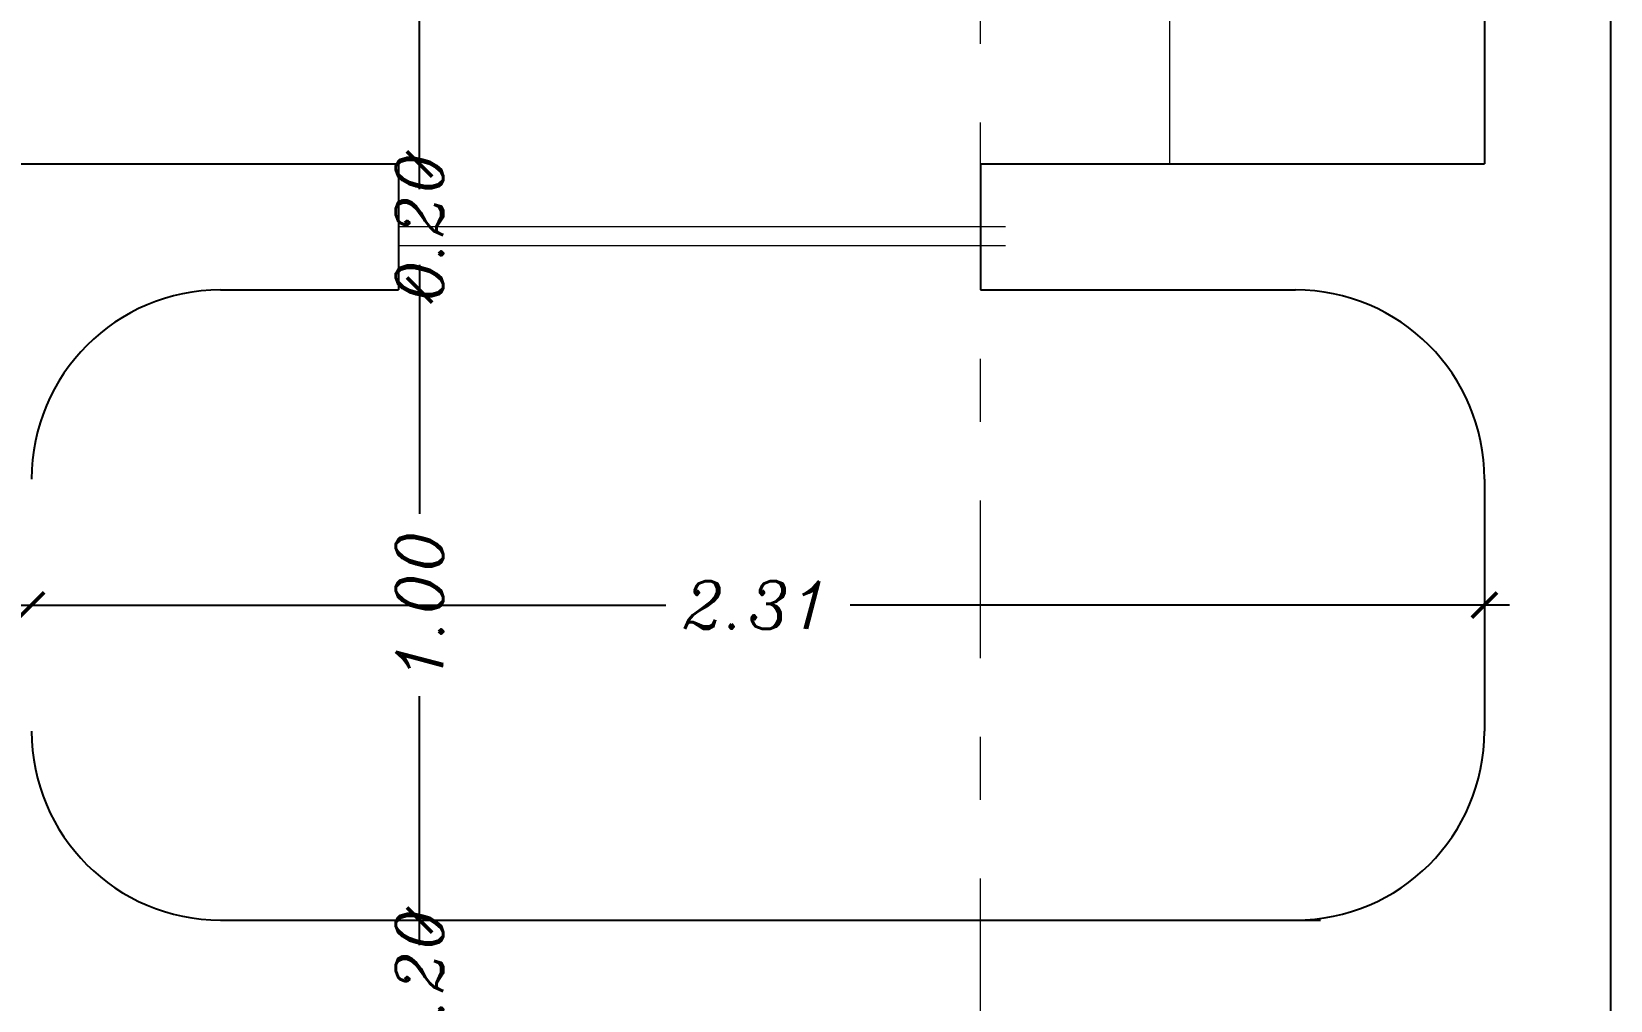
# Model space of a CAD drawing. Header units: metres. Extents: x 294 to 1101, y -498 to -355.
# Drawn here: x 551.236 to 553.742, y -389.954 to -388.416 of the extents above; entities that cross this region are included whole.
import ezdxf

# ---------------------------------------------------------------- set-up
doc = ezdxf.new("R2010")
doc.units = ezdxf.units.M
doc.linetypes.add('DASHDOT2', pattern=[0.5, 0.25, -0.125, 0, -0.125])
for name, color, linetype, lineweight in [('axe', 12, 'DASHDOT2', 9), ('fur', 251, 'Continuous', 9), ('wall', 7, 'Continuous', 25)]:
    doc.layers.add(name, color=color, linetype=linetype, lineweight=lineweight)
doc.styles.add('ITALICC', font='italicc')
doc.dimstyles.new('dim200', dxfattribs={"dimscale": 0.4, "dimtxt": 0.1885, "dimasz": 0.1, "dimexe": 0.15, "dimexo": 0.25, "dimgap": 0.07, "dimtad": 0, "dimzin": 0, "dimdsep": 46, "dimtxsty": 'ITALICC', "dimblk": 'ARCHTICK', "dimcen": 0.09, "dimdle": 0.1, "dimse1": 1, "dimse2": 1, "dimclrd": 211, "dimclrt": 3, "dimadec": 0, "dimazin": 0, "dimtfac": 1, "dimtix": 1, "dimtofl": 0, "dimtmove": 0, "dimatfit": 3, "dimldrblk": 'ARCHTICK', "dimfxl": 1, "dimtolj": 1, "dimtzin": 0, "dimlwd": 25, "dimarcsym": 0})

# ---------------------------------------------------------------- blocks, each defined once
blk = doc.blocks.new('_ArchTick')
at = {"color": 0, "linetype": 'ByBlock', "const_width": 0.15}
blk.add_lwpolyline([(-0.5, -0.5), (0.5, 0.5)], dxfattribs=at)
blk = doc.blocks.new('*D117')
at = {"layer": 'DEFPOINTS', "color": 0, "transparency": 16777216}
for p in [(551.8517, -389.8264), (551.8517, -389.8264), (551.8517, -390.0264)]:
    blk.add_point(p, dxfattribs=at)
at = {"layer": 'wall', "color": 211, "linetype": 'Continuous', "lineweight": 25, "transparency": 16777216}
for p, q in [((551.8517, -389.8264), (551.8517, -389.7864)), ((551.8517, -390.0264), (551.8517, -390.0664))]:
    blk.add_line(p, q, dxfattribs=at)
at = {"layer": 'wall', "color": 211, "lineweight": 25, "transparency": 16777216, "xscale": 0.04000000000000001, "yscale": 0.04000000000000001, "zscale": 0.04000000000000001}
for p, rotation in [((551.8517, -389.8264), 270), ((551.8517, -390.0264), 90)]:
    blk.add_blockref('_ArchTick', p, dxfattribs=dict(at, rotation=rotation))
at = {"layer": 'wall', "color": 3, "transparency": 16777216, "insert": (551.8517, -389.9264), "char_height": 0.0754, "attachment_point": 5, "rotation": 90, "style": 'ITALICC'}
blk.add_mtext('\\A1;0.20', dxfattribs=at)
blk = doc.blocks.new('*D286')
at = {"layer": 'DEFPOINTS', "color": 0, "transparency": 16777216}
for p in [(551.8517, -388.8264), (551.8517, -388.8264), (551.8517, -389.8264)]:
    blk.add_point(p, dxfattribs=at)
at = {"layer": 'wall', "color": 211, "linetype": 'Continuous', "lineweight": 25, "transparency": 16777216}
for p, q in [((551.8517, -388.7864), (551.8517, -389.1817)), ((551.8517, -389.8664), (551.8517, -389.4711))]:
    blk.add_line(p, q, dxfattribs=at)
at = {"layer": 'wall', "color": 211, "lineweight": 25, "transparency": 16777216, "xscale": 0.04000000000000001, "yscale": 0.04000000000000001, "zscale": 0.04000000000000001}
for p, rotation in [((551.8517, -388.8264), 90), ((551.8517, -389.8264), 270)]:
    blk.add_blockref('_ArchTick', p, dxfattribs=dict(at, rotation=rotation))
at = {"layer": 'wall', "color": 3, "transparency": 16777216, "insert": (551.8517, -389.3264), "char_height": 0.0754, "attachment_point": 5, "rotation": 90, "style": 'ITALICC'}
blk.add_mtext('\\A1;1.00', dxfattribs=at)
blk = doc.blocks.new('*D287')
at = {"layer": 'DEFPOINTS', "color": 0, "transparency": 16777216}
for p in [(551.8184, -388.6264), (551.8517, -388.6264), (551.8184, -388.8264)]:
    blk.add_point(p, dxfattribs=at)
at = {"layer": 'wall', "color": 211, "linetype": 'Continuous', "lineweight": 25, "transparency": 16777216}
for p, q in [((551.8517, -388.6264), (551.8517, -388.5864)), ((551.8517, -388.8264), (551.8517, -388.8664))]:
    blk.add_line(p, q, dxfattribs=at)
at = {"layer": 'wall', "color": 211, "lineweight": 25, "transparency": 16777216, "xscale": 0.04000000000000001, "yscale": 0.04000000000000001, "zscale": 0.04000000000000001}
for p, rotation in [((551.8517, -388.6264), 270), ((551.8517, -388.8264), 90)]:
    blk.add_blockref('_ArchTick', p, dxfattribs=dict(at, rotation=rotation))
at = {"layer": 'wall', "color": 3, "transparency": 16777216, "insert": (551.8517, -388.7264), "char_height": 0.0754, "attachment_point": 5, "rotation": 90, "style": 'ITALICC'}
blk.add_mtext('\\A1;0.20', dxfattribs=at)
blk = doc.blocks.new('*D242')
at = {"layer": 'DEFPOINTS', "color": 0, "transparency": 16777216}
for p in [(551.8517, -387.0376), (552.3214, -387.0376), (551.8184, -388.6264)]:
    blk.add_point(p, dxfattribs=at)
at = {"layer": 'wall', "color": 211, "linetype": 'Continuous', "lineweight": 25, "transparency": 16777216}
for p, q in [((551.8517, -386.9976), (551.8517, -387.4021)), ((551.8517, -388.6664), (551.8517, -387.6915))]:
    blk.add_line(p, q, dxfattribs=at)
at = {"layer": 'wall', "color": 211, "lineweight": 25, "transparency": 16777216, "xscale": 0.04000000000000001, "yscale": 0.04000000000000001, "zscale": 0.04000000000000001}
for p, rotation in [((551.8517, -387.0376), 90), ((551.8517, -388.6264), 270)]:
    blk.add_blockref('_ArchTick', p, dxfattribs=dict(at, rotation=rotation))
at = {"layer": 'wall', "color": 3, "transparency": 16777216, "insert": (551.8517, -387.5468), "char_height": 0.0754, "attachment_point": 5, "rotation": 90, "style": 'ITALICC'}
blk.add_mtext('\\A1;1.59', dxfattribs=at)
blk = doc.blocks.new('*D248')
at = {"layer": 'DEFPOINTS', "color": 0, "transparency": 16777216}
for p in [(551.2359, -389.3264), (551.2359, -389.3264), (553.5419, -389.3264)]:
    blk.add_point(p, dxfattribs=at)
at = {"layer": 'wall', "color": 211, "linetype": 'Continuous', "lineweight": 25, "transparency": 16777216}
for p, q in [((551.1959, -389.3264), (552.2424, -389.3264)), ((553.5819, -389.3264), (552.5354, -389.3264))]:
    blk.add_line(p, q, dxfattribs=at)
at = {"layer": 'wall', "color": 211, "lineweight": 25, "transparency": 16777216, "xscale": 0.04000000000000001, "yscale": 0.04000000000000001, "zscale": 0.04000000000000001, "rotation": 180}
blk.add_blockref('_ArchTick', (551.2359, -389.3264), dxfattribs=at)
at = {"layer": 'wall', "color": 211, "lineweight": 25, "transparency": 16777216, "xscale": 0.04000000000000001, "yscale": 0.04000000000000001, "zscale": 0.04000000000000001}
blk.add_blockref('_ArchTick', (553.5419, -389.3264), dxfattribs=at)
at = {"layer": 'wall', "color": 3, "transparency": 16777216, "insert": (552.3889, -389.3264), "char_height": 0.0754, "attachment_point": 5, "style": 'ITALICC'}
blk.add_mtext('\\A1;2.31', dxfattribs=at)

msp = doc.modelspace()

# ---------------------------------------------------------------- linework, layer by layer
for p, q in [((553.7419, -386.8376), (553.7419, -391.3722)), ((553.5419, -387.0376), (553.5419, -388.6264)), ((553.5419, -389.1264), (553.5419, -389.5264))]:
    msp.add_line(p, q)
at = {"layer": 'axe'}
msp.add_line((552.7419, -402.6106), (552.7419, -367.9368), dxfattribs=at)
at = {"layer": 'fur'}
for p, q in [((553.0419, -387.0376), (553.0419, -388.6264)), ((552.7819, -388.7264), (551.8184, -388.7264)), ((552.7819, -388.7564), (551.8184, -388.7564))]:
    msp.add_line(p, q, dxfattribs=at)
at = {"layer": 'wall'}
for p, q in [((550.8972, -388.6264), (551.8184, -388.6264)), ((551.8184, -388.6264), (551.8184, -388.8264)), ((552.7419, -388.6264), (553.5419, -388.6264)), ((552.7419, -388.6264), (552.7419, -388.8264)), ((551.5359, -388.8264), (551.8184, -388.8264)), ((552.7419, -388.8264), (553.2419, -388.8264)), ((553.5419, -389.1264), (553.5419, -389.5264)), ((551.5359, -389.8264), (552.4819, -389.8264)), ((552.3012, -389.8264), (553.2819, -389.8264))]:
    msp.add_line(p, q, dxfattribs=at)
for centre, start, end in [((551.5359, -389.1264), 90, 180), ((553.2419, -389.1264), 0, 90), ((551.5359, -389.5264), 180, 270), ((553.2419, -389.5264), 270, 0)]:
    msp.add_arc(centre, 0.3, start, end, dxfattribs=at)

# ---------------------------------------------------------------- dimensions: what is measured, and where the dimension line sits
dim = msp.add_linear_dim(base=(551.8517, -387.0376), p1=(551.8184, -388.6264), p2=(552.3214, -387.0376), angle=270, dimstyle='dim200', override={"dimtmove": 1}, dxfattribs=at)
dim.commit()
dim.dimension.update_dxf_attribs({"geometry": '*D242', "text_midpoint": (551.8517, -387.5468), "dimtype": 160})
for p1, p2, distance, picture, middle in [((551.8184, -388.8264), (551.8184, -388.6264), -0.0333, '*D287', (551.8517, -388.7264)), ((551.8517, -389.8264), (551.8517, -388.8264), 0, '*D286', (551.8517, -389.3264)), ((553.5419, -389.3264), (551.2359, -389.3264), 0, '*D248', (552.3889, -389.3264))]:
    dim = msp.add_aligned_dim(p1=p1, p2=p2, distance=distance, dimstyle='dim200', dxfattribs=at)
    dim.commit()
    dim.dimension.update_dxf_attribs({"geometry": picture, "text_midpoint": middle})
dim = msp.add_linear_dim(base=(551.8517, -389.8264), p1=(551.8517, -390.0264), p2=(551.8517, -389.8264), angle=90, dimstyle='dim200', override={"dimtmove": 1}, dxfattribs=at)
dim.commit()
dim.dimension.update_dxf_attribs({"geometry": '*D117', "text_midpoint": (551.8517, -389.9264)})

doc.saveas('drawing.dxf')
